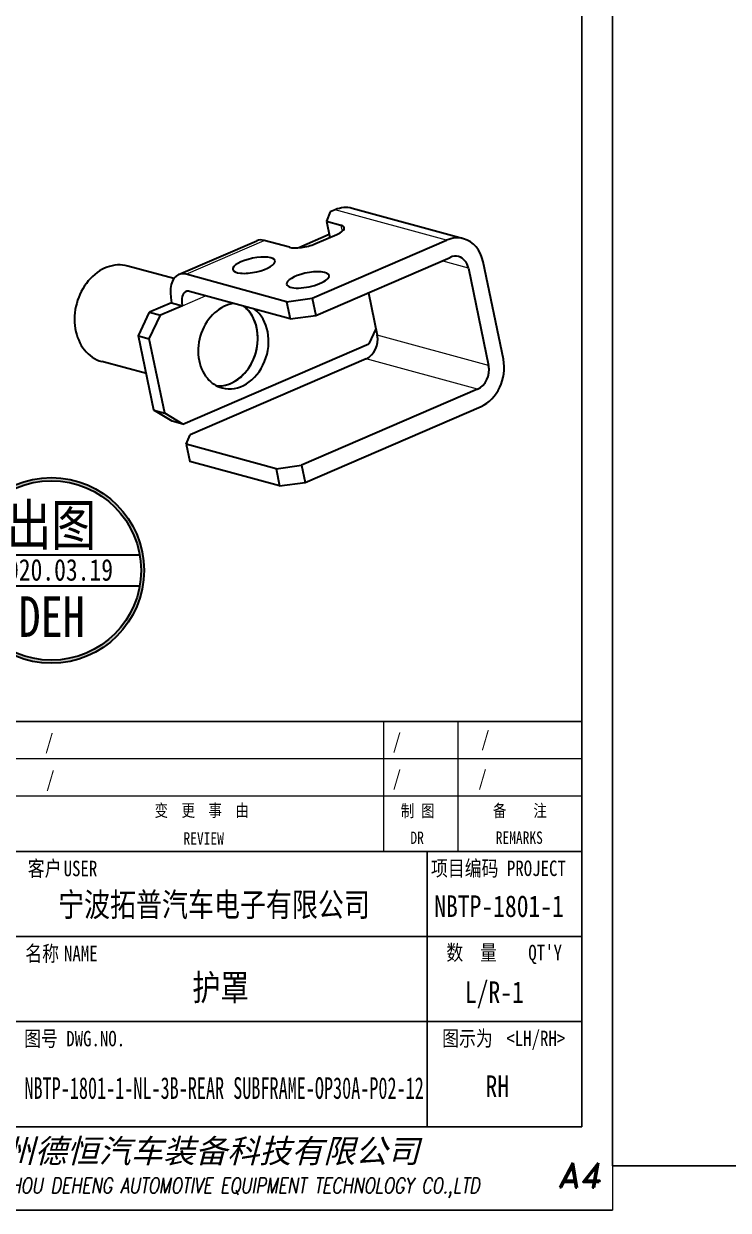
# Model space of a CAD drawing. Header units: millimetres. Extents: x -47800 to 104182, y -50696 to 46579.
# Drawn here: x -46819.6 to -46705.7, y 45954.6 to 46146.4 of the extents above; entities that cross this region are included whole.
import ezdxf
from ezdxf.enums import TextEntityAlignment as Align

# ---------------------------------------------------------------- set-up
doc = ezdxf.new("R2010")
doc.units = ezdxf.units.MM
doc.header["$LTSCALE"] = 0.5
for name, color, linetype, lineweight in [('印章专用-出图', 1, 'Continuous', 80), ('图框', 7, 'Continuous', 18), ('粗实线', 7, 'Continuous', 35)]:
    doc.layers.add(name, color=color, linetype=linetype, lineweight=lineweight)
for name, color, linetype in [('图\\M+19E79\\M+195B6\\M+18E9A', 7, 'Continuous'), ('图号', 7, 'Continuous'), ('图名', 7, 'Continuous'), ('数量', 7, 'Continuous')]:
    doc.layers.add(name, color=color, linetype=linetype)
doc.layers.add('打印', color=7, linetype='Continuous', lineweight=15, plot=False)
doc.layers.add('打印-禁用', color=7, linetype='Continuous', lineweight=15, plot=False)
doc.styles.add('STYLE1', font='')
doc.styles.add('国标', font='simfang.ttf', dxfattribs={"width": 0.8})
doc.styles.add('标题\\M+18E9A', font='romand.shx', dxfattribs={"oblique": 10, "bigfont": 'bigfont.shx'})
doc.styles.get('STYLE1').set_extended_font_data('SimSun')

# ---------------------------------------------------------------- blocks, each defined once
blk = doc.blocks.new('GZDEH零件A4图框V01版')
at = {"layer": '图\\M+19E79\\M+195B6\\M+18E9A', "linetype": 'Continuous'}
for p, q in [((205, 13.5), (205, 292)), ((205, 13.5), (205, 97)), ((90, 79), (205, 79)), ((25, 13.5), (205, 13.5))]:
    blk.add_line(p, q, dxfattribs=at)
at = {"layer": '图\\M+19E79\\M+195B6\\M+18E9A', "color": 9}
for p, q in [((205, 58), (25, 58)), ((180, 58), (180, 13.5)), ((25, 44.25), (205, 44.25)), ((25, 30.5), (205, 30.5))]:
    blk.add_line(p, q, dxfattribs=at)
at = {"layer": '图框', "color": 9}
for p, q in [((173, 58), (173, 79)), ((185, 79), (185, 58)), ((90, 73), (205, 73)), ((90, 67), (205, 67))]:
    blk.add_line(p, q, dxfattribs=at)
at = {"layer": '打印-禁用', "linetype": 'Continuous'}
for p in [(210, 297), (0, 0)]:
    blk.add_line(p, (210, 0), dxfattribs=at)
at = {"layer": '图\\M+19E79\\M+195B6\\M+18E9A', "color": 9, "style": '国标', "width": 0.8}
for s, p in [('客户', (118.19, 54)), ('USER', (123.97, 54))]:
    blk.add_text(s, height=2.5, dxfattribs=at).set_placement(p, align=Align.CENTER)
for s, p in [('项目编码 PROJECT', (180.64, 54.03)), ('名称\u3000', (115.05, 40.25)), ('NAME', (121.31, 40.25)), ('数  量', (183.12, 40.41)), ("QT'Y ", (196.37, 40.41)), ('图号', (114.87, 26.5)), ('DWG.NO.', (121.67, 26.5)), ('图示为', (182.45, 26.53)), ('<LH/RH>', (192.82, 26.53))]:
    blk.add_text(s, height=2.5, dxfattribs=at).set_placement(p)
at = {"layer": '图\\M+19E79\\M+195B6\\M+18E9A', "color": 7, "lineweight": -3, "style": 'STYLE1', "oblique": 15}
blk.add_text('广州德恒汽车装备科技有限公司', height=3.8, dxfattribs=at).set_placement((106.21, 7.68))
at = {"layer": '图\\M+19E79\\M+195B6\\M+18E9A', "color": 7, "style": '标题\\M+18E9A', "oblique": 10}
blk.add_text('A4', height=4, dxfattribs=at).set_placement((204.57, 5.66), align=Align.MIDDLE)
at = {"layer": '图\\M+19E79\\M+195B6\\M+18E9A', "color": 7, "style": '标题\\M+18E9A', "oblique": 10, "width": 0.75}
blk.add_text('GUANGZHOU DEHENG AUTOMOTIVE EQUIPMENT TECHNOLOGY CO.,LTD ', height=2.5, dxfattribs=at).set_placement((146.18, 3.62), align=Align.MIDDLE)
at = {"layer": '图框', "color": 9, "style": '国标', "width": 0.8}
for s, p in [('变  更  事  由', (143.58, 63.63)), ('REVIEW', (143.89, 59.11))]:
    blk.add_text(s, height=2, dxfattribs=at).set_placement(p, align=Align.CENTER)
for s, p in [('制 图', (178.49, 64.61)), ('备    注', (195.02, 64.64)), ('DR', (178.4, 60.22)), ('REMARKS', (194.91, 60.23))]:
    blk.add_text(s, height=2, dxfattribs=at).set_placement(p, align=Align.MIDDLE)
blk = doc.blocks.new('DEH A4')
at = {"layer": '图框'}
blk.add_blockref('GZDEH零件A4图框V01版', (0, 0), dxfattribs=at)
blk = doc.blocks.new('出图章')
at = {"layer": '印章专用-出图'}
h = blk.add_hatch(color=256, dxfattribs=at)
h.paths.add_polyline_path([(15, 0, 1), (-15, 0, 1)])
h.paths.add_polyline_path([(14.5, 0, 1), (-14.5, 0, 1)], flags=16)
h.paths.add_polyline_path([(-7.31, -12.35), (7.41, -12.35), (7.41, -2.73), (-7.31, -2.73)], flags=8)
at = {"layer": '印章专用-出图', "lineweight": 35}
for p, q in [((-14.28, 2.5), (14.28, 2.5)), ((-14.28, -2.5), (14.28, -2.5))]:
    blk.add_line(p, q, dxfattribs=at)
for radius in [15, 14.5]:
    blk.add_circle((0, 0), radius, dxfattribs=at)
at = {"layer": '印章专用-出图', "color": 4, "style": '国标', "width": 0.8}
blk.add_text('DEH', height=6.562, dxfattribs=at).set_placement((0.05, -10.74), align=Align.CENTER)
at = {"layer": '印章专用-出图', "color": 3, "style": '国标', "width": 0.8}
blk.add_attdef('出图', text='', height=6.6, dxfattribs=at).set_placement((0, 7.35), align=Align.MIDDLE_CENTER)
at = {"layer": '印章专用-出图', "color": 2, "style": '国标', "width": 0.8}
blk.add_attdef('XXXX.XX.XX', text='', height=3.5, dxfattribs=at).set_placement((0.45, 0.1), align=Align.MIDDLE_CENTER)
blk = doc.blocks.new('YZ-CT')
at = {"layer": '印章专用-出图'}
blk.add_blockref('出图章', (0.63, 0), dxfattribs=at).add_auto_attribs({'出图': '出图', 'XXXX.XX.XX': '2020.03.19'})
blk = doc.blocks.new('GZDEH零件A3图框V01版')
at = {"layer": '打印-禁用', "linetype": 'Continuous'}
for p, q in [((2857.49, -1549.46), (2857.49, -1846.46)), ((2857.49, -1846.46), (3277.49, -1846.46))]:
    blk.add_line(p, q, dxfattribs=at)
blk = doc.blocks.new('DEH A3')
at = {"layer": '图框'}
blk.add_blockref('GZDEH零件A3图框V01版', (-2857.49, 1846.46), dxfattribs=at)

msp = doc.modelspace()

# ---------------------------------------------------------------- linework, layer by layer
at = {"lineweight": 13, "ltscale": 0.466748}
for p, q in [((-46751.199, 46111.434), (-46769.211, 46116.344)), ((-46744.403, 46091.152), (-46762.415, 46096.062))]:
    msp.add_line(p, q, dxfattribs=at)
at = {"lineweight": 13, "ltscale": 0.026067}
msp.add_line((-46768.307, 46113.869), (-46768.095, 46112.848), dxfattribs=at)
at = {"lineweight": 13, "ltscale": 0.344592}
msp.add_line((-46793.331, 46105.923), (-46780.678, 46111.39), dxfattribs=at)
at = {"lineweight": 13, "ltscale": 0.111367}
msp.add_line((-46747.672, 46106.901), (-46751.97, 46108.072), dxfattribs=at)
at = {"lineweight": 13, "ltscale": 0.101328}
msp.add_line((-46793.92, 46100.84), (-46790.2, 46102.448), dxfattribs=at)
at = {"lineweight": 13, "ltscale": 0.466724}
msp.add_line((-46746.199, 46087.348), (-46764.21, 46092.258), dxfattribs=at)
at = {"layer": '打印'}
for points in [[(-46724.366, 46258.823), (-46304.366, 46258.823), (-46304.366, 45961.823), (-46724.366, 45961.823)], [(-46934.366, 46251.622), (-46724.366, 46251.622), (-46724.366, 45954.622), (-46934.366, 45954.622)]]:
    msp.add_lwpolyline(points, close=True, dxfattribs=at)
at = {"layer": '粗实线', "lineweight": 35, "ltscale": 0.040675}
msp.add_line((-46770.001, 46116.002), (-46770.631, 46114.502), dxfattribs=at)
at = {"layer": '粗实线', "lineweight": 35, "ltscale": 0.021519}
msp.add_line((-46769.211, 46116.344), (-46770.001, 46116.002), dxfattribs=at)
at = {"layer": '粗实线', "lineweight": 35, "ltscale": 0.466748}
msp.add_line((-46748.467, 46111.665), (-46766.48, 46116.575), dxfattribs=at)
at = {"layer": '粗实线', "lineweight": 35, "ltscale": 0.060225}
msp.add_line((-46770.631, 46114.502), (-46768.307, 46113.869), dxfattribs=at)
at = {"layer": '粗实线', "lineweight": 35, "ltscale": 0.067152}
msp.add_line((-46770.631, 46114.502), (-46770.085, 46111.872), dxfattribs=at)
at = {"layer": '粗实线', "lineweight": 35, "ltscale": 0.133956}
msp.add_line((-46770.179, 46112.325), (-46775.098, 46110.2), dxfattribs=at)
at = {"layer": '粗实线', "lineweight": 35, "ltscale": 0.096913}
for p, q in [((-46772.495, 46110.831), (-46768.936, 46112.368)), ((-46795.664, 46101.315), (-46799.222, 46099.778)), ((-46793.92, 46100.84), (-46797.479, 46099.303))]:
    msp.add_line(p, q, dxfattribs=at)
at = {"layer": '粗实线', "lineweight": 35, "ltscale": 0.344591}
msp.add_line((-46794.557, 46105.873), (-46781.904, 46111.34), dxfattribs=at)
at = {"layer": '粗实线', "lineweight": 35, "ltscale": 0.105395}
msp.add_line((-46776.611, 46110.281), (-46780.678, 46111.39), dxfattribs=at)
at = {"layer": '粗实线', "lineweight": 35}
for p, q in [((-46772.947, 46102.038), (-46751.199, 46111.434)), ((-46772.37, 46099.259), (-46750.622, 46108.655)), ((-46793.825, 46081.702), (-46763.774, 46094.685)), ((-46764.21, 46092.258), (-46792.68, 46079.958)), ((-46746.199, 46087.348), (-46774.668, 46075.048)), ((-46774.091, 46072.269), (-46745.622, 46084.569))]:
    msp.add_line(p, q, dxfattribs=at)
at = {"layer": '粗实线', "lineweight": 35, "ltscale": 0.192672}
msp.add_line((-46795.306, 46105.228), (-46802.742, 46107.255), dxfattribs=at)
at = {"layer": '粗实线', "lineweight": 35, "ltscale": 0.402109}
msp.add_line((-46747.672, 46106.901), (-46744.403, 46091.152), dxfattribs=at)
at = {"layer": '粗实线', "lineweight": 35, "ltscale": 0.402101}
msp.add_line((-46742.031, 46092.177), (-46745.299, 46107.926), dxfattribs=at)
at = {"layer": '粗实线', "lineweight": 35, "ltscale": 0.421578}
msp.add_line((-46777.062, 46101.488), (-46793.331, 46105.923), dxfattribs=at)
at = {"layer": '粗实线', "lineweight": 35, "ltscale": 0.421579}
msp.add_line((-46776.485, 46098.709), (-46792.754, 46103.144), dxfattribs=at)
at = {"layer": '粗实线', "lineweight": 35, "ltscale": 0.175674}
msp.add_line((-46763.843, 46102.943), (-46762.415, 46096.062), dxfattribs=at)
at = {"layer": '粗实线', "lineweight": 35, "ltscale": 0.045169}
for p, q in [((-46795.664, 46101.315), (-46793.92, 46100.84)), ((-46799.222, 46099.778), (-46797.479, 46099.303))]:
    msp.add_line(p, q, dxfattribs=at)
at = {"layer": '粗实线', "lineweight": 35, "ltscale": 0.103795}
for p, q in [((-46777.062, 46101.488), (-46772.947, 46102.038)), ((-46776.485, 46098.709), (-46772.37, 46099.259)), ((-46778.784, 46074.498), (-46774.668, 46075.048)), ((-46778.206, 46071.719), (-46774.091, 46072.269))]:
    msp.add_line(p, q, dxfattribs=at)
at = {"layer": '粗实线', "lineweight": 35, "ltscale": 0.070962}
for p, q in [((-46777.062, 46101.488), (-46776.485, 46098.709)), ((-46772.947, 46102.038), (-46772.37, 46099.259))]:
    msp.add_line(p, q, dxfattribs=at)
at = {"layer": '粗实线', "lineweight": 35, "ltscale": 0.105167}
msp.add_line((-46801.018, 46095.974), (-46799.222, 46099.778), dxfattribs=at)
at = {"layer": '粗实线', "lineweight": 35, "ltscale": 0.105169}
msp.add_line((-46799.275, 46095.499), (-46797.479, 46099.303), dxfattribs=at)
at = {"layer": '粗实线', "lineweight": 35, "ltscale": 0.0669}
msp.add_line((-46762.631, 46097.104), (-46763.774, 46094.685), dxfattribs=at)
at = {"layer": '粗实线', "lineweight": 35, "ltscale": 0.307493}
msp.add_line((-46798.518, 46083.931), (-46801.018, 46095.974), dxfattribs=at)
at = {"layer": '粗实线', "lineweight": 35, "ltscale": 0.04517}
for p, q in [((-46801.018, 46095.974), (-46799.275, 46095.499)), ((-46793.825, 46081.702), (-46795.568, 46082.177))]:
    msp.add_line(p, q, dxfattribs=at)
at = {"layer": '粗实线', "lineweight": 35, "ltscale": 0.307498}
msp.add_line((-46796.774, 46083.456), (-46799.275, 46095.499), dxfattribs=at)
at = {"layer": '粗实线', "lineweight": 35, "ltscale": 0.186598}
msp.add_line((-46799.747, 46089.855), (-46806.949, 46091.818), dxfattribs=at)
at = {"layer": '粗实线', "lineweight": 35, "ltscale": 0.085808}
msp.add_line((-46795.568, 46082.177), (-46798.518, 46083.931), dxfattribs=at)
at = {"layer": '粗实线', "lineweight": 35, "ltscale": 0.045193}
msp.add_line((-46798.518, 46083.931), (-46796.774, 46083.456), dxfattribs=at)
at = {"layer": '粗实线', "lineweight": 35, "ltscale": 0.085787}
msp.add_line((-46793.825, 46081.702), (-46796.774, 46083.456), dxfattribs=at)
at = {"layer": '粗实线', "lineweight": 35, "ltscale": 0.040676}
msp.add_line((-46793.31, 46078.458), (-46792.68, 46079.958), dxfattribs=at)
at = {"layer": '粗实线', "lineweight": 35, "ltscale": 0.37641}
for p, q in [((-46778.784, 46074.498), (-46793.31, 46078.458)), ((-46778.206, 46071.719), (-46792.733, 46075.679))]:
    msp.add_line(p, q, dxfattribs=at)
at = {"layer": '粗实线', "lineweight": 35, "ltscale": 0.07096}
for p, q in [((-46793.31, 46078.458), (-46792.733, 46075.679)), ((-46778.784, 46074.498), (-46778.206, 46071.719)), ((-46774.668, 46075.048), (-46774.091, 46072.269))]:
    msp.add_line(p, q, dxfattribs=at)
at = {"layer": '粗实线', "lineweight": 35}
for centre, major_axis, ratio, start_param, end_param in [((-46768.057, 46110.786), (-1.578, -5.789), 0.7983121, 3.1416889, 3.7092005), ((-46770.679, 46112.844), (-2.938, -0.61), 0.3237763, 2.1373374, 3.1416916), ((-46770.679, 46112.844), (-2.938, -0.61), 0.3237763, 3.1416916, 3.7081337), ((-46779.524, 46105.832), (2.38, -5.508), 0.5078058, 2.7562886, 3.1415502), ((-46774.238, 46111.306), (-2.938, -0.61), 0.3237763, 0.566541, 2.1373374), ((-46750.044, 46105.876), (1.578, 5.789), 0.7983121, 0.0000962, 0.5676078), ((-46750.044, 46105.876), (1.578, 5.789), 0.7983121, 5.2799968, 6.2832815), ((-46782.356, 46107.39), (-3.427, -0.711), 0.3237763, 3.1415015, 6.2830941), ((-46750.044, 46105.876), (-0.789, -2.894), 0.7983121, 3.1416889, 3.7092005), ((-46750.044, 46105.876), (-0.789, -2.894), 0.7983121, 2.1384041, 3.1416889), ((-46804.845, 46099.537), (2.104, 7.718), 0.7983121, 0.0000962, 3.1416889), ((-46782.356, 46107.39), (-3.427, -0.711), 0.3237763, 6.2830941, 7.9205227), ((-46782.356, 46107.39), (-3.427, -0.711), 0.3237763, 1.6373374, 3.1415015), ((-46773.641, 46105.014), (-3.427, -0.711), 0.3237763, 3.1415015, 4.77893), ((-46792.177, 46100.365), (2.38, -5.508), 0.5078058, 3.1415502, 4.3270849), ((-46792.177, 46100.365), (2.38, -5.508), 0.5078058, 2.7562886, 3.1415502), ((-46773.641, 46105.014), (-3.427, -0.711), 0.3237763, 4.77893, 6.2830941), ((-46773.641, 46105.014), (-3.427, -0.711), 0.3237763, 6.2830941, 9.4246868), ((-46792.177, 46100.365), (1.189, -2.754), 0.5078058, 3.1415502, 4.3270849), ((-46792.177, 46100.365), (1.189, -2.754), 0.5078058, 2.7562886, 3.1415502), ((-46785.67, 46094.31), (-1.841, -6.754), 0.7983121, 3.4542996, 5.7799968), ((-46787.414, 46094.785), (-1.841, -6.754), 0.7983121, 2.6384041, 2.829009), ((-46787.414, 46094.785), (1.841, 6.754), 0.7983121, 5.2799968, 5.9704786), ((-46787.414, 46094.785), (-1.841, -6.754), 0.7983121, 0.1623689, 2.6384041), ((-46785.67, 46094.31), (-1.841, -6.754), 0.7983121, 6.2831463, 9.1121943), ((-46787.414, 46094.785), (1.841, 6.754), 0.7983121, 3.3039613, 5.2799968), ((-46764.788, 46095.037), (-0.789, -2.894), 0.7983121, 0.5676078, 2.1384041), ((-46746.776, 46090.127), (-0.789, -2.894), 0.7983121, 0.5676078, 2.1384041), ((-46746.776, 46090.127), (-1.578, -5.789), 0.7983121, 0.5676078, 2.1384041), ((-46785.67, 46094.31), (-1.841, -6.754), 0.7983121, 5.7799968, 6.2831463)]:
    msp.add_ellipse(centre, major_axis=major_axis, ratio=ratio, start_param=start_param, end_param=end_param, dxfattribs=at)

# ---------------------------------------------------------------- block references
at = {"layer": '印章专用-出图'}
msp.add_blockref('YZ-CT', (-46815.733, 46058.048), dxfattribs=at)
at = {"layer": '图框'}
for name, p in [('DEH A3', (-46724.366, 45961.823)), ('DEH A4', (-46934.366, 45954.622))]:
    msp.add_blockref(name, p, dxfattribs=at)

# ---------------------------------------------------------------- texts
at = {"layer": '图\\M+19E79\\M+195B6\\M+18E9A', "color": 3, "style": '国标', "width": 0.8}
for s, height, p in [('/', 2.5, (-46816.121, 46029.094)), ('/', 2.5, (-46759.916, 46029.193)), ('/', 2.5, (-46745.621, 46029.564)), ('/', 2.5, (-46759.916, 46023.193)), ('/', 2.5, (-46746.085, 46023.204)), ('/', 2.5, (-46815.949, 46023.009)), ('宁波拓普汽车电子有限公司', 3.85, (-46814.021, 46002.103)), ('NBTP-1801-1', 3.5, (-46753.2, 46002.032)), ('RH', 3.5, (-46744.907, 45972.922))]:
    msp.add_text(s, height=height, dxfattribs=at).set_placement(p)
at = {"layer": '图号', "color": 3, "style": '国标', "width": 0.573182}
msp.add_text('NBTP-1801-1-NL-3B-REAR SUBFRAME-OP30A-P02-12', height=3.5, dxfattribs=at).set_placement((-46819.453, 45972.632), (-46754.89, 45972.632), align=Align.FIT)
at = {"layer": '图名', "color": 3, "style": '国标', "width": 0.8}
msp.add_text('护罩', height=4.2, dxfattribs=at).set_placement((-46792.323, 45988.532))
at = {"layer": '数量', "color": 3, "style": '国标', "width": 0.8}
msp.add_text('L/R-1', height=3.5, dxfattribs=at).set_placement((-46748.243, 45988.132))

doc.saveas('drawing.dxf')
